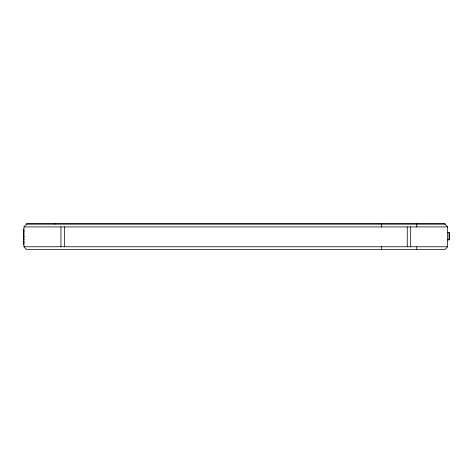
<?xml version="1.0" encoding="UTF-8"?>
<svg xmlns="http://www.w3.org/2000/svg" width="473" height="473" viewBox="0 0 473 473"><rect width="100%" height="100%" fill="white"/><g stroke="black" fill="none" stroke-linecap="round" stroke-linejoin="round"><path stroke-width="0.71" d="M381.427 249.502L381.593 246.764M416.672 249.502L416.843 246.764M23.993 226.916L26.577 224.178L26.577 223.498L445.052 223.498L445.052 224.178L447.641 226.916L447.641 246.764L445.052 249.502L26.577 249.502L23.993 246.764L23.993 226.916L447.641 226.916M447.641 240L449.35 239.657L449.35 232.805L447.641 232.462M26.577 224.178L445.052 224.178M23.65 230.978L23.993 230.978M23.65 231.746L23.993 231.746M23.65 236.488L23.993 236.488M23.65 236.843L23.993 236.843M23.65 239.58L23.993 239.58M23.65 242.282L23.993 242.282M23.65 242.708L23.993 242.708M23.993 246.764L447.641 246.764M416.843 226.916L416.672 223.498M381.593 226.916L381.427 223.498M449.007 232.462L449.007 240M410.682 226.916L410.682 246.764M407.259 226.916L407.259 246.764M64.369 226.916L64.369 246.764M60.952 226.916L60.952 246.764M54.963 223.498L54.963 224.178M23.65 228.973L23.65 244.712"/></g></svg>
